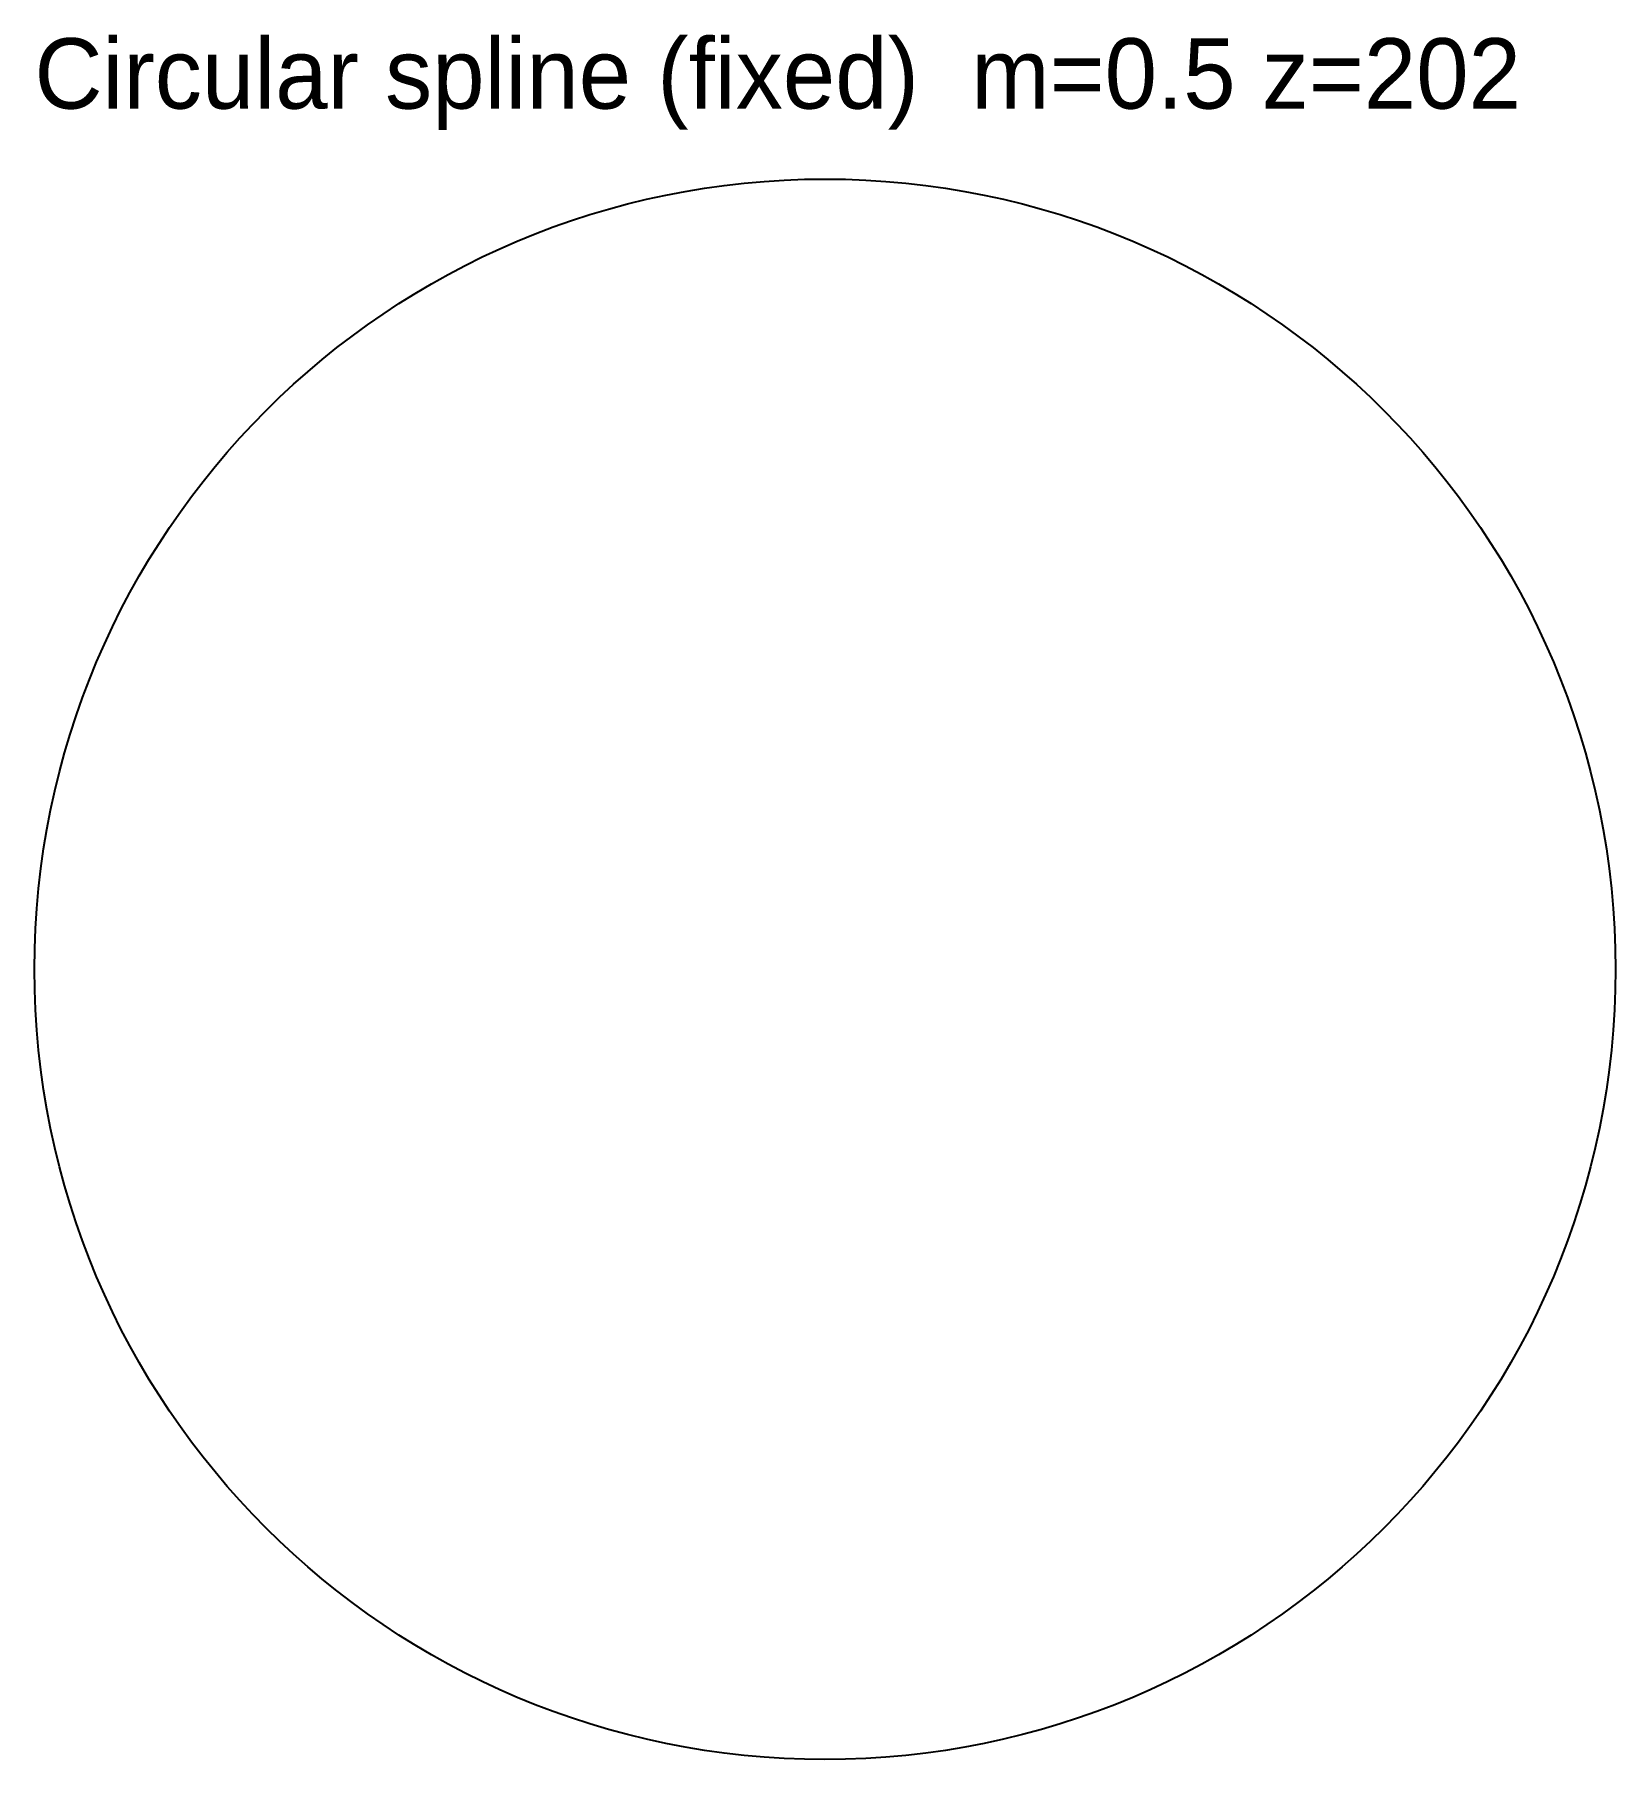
# Model space of a CAD drawing. Header units: millimetres. Extents: x -56 to 56, y -56 to 66.
import ezdxf

# ---------------------------------------------------------------- set-up
doc = ezdxf.new("R2010")
doc.units = ezdxf.units.MM
doc.layers.add('CIRCULAR_SPLINE_OUTER', color=1, linetype='Continuous')
doc.layers.add('TEXT', color=7, linetype='Continuous')

msp = doc.modelspace()

# ---------------------------------------------------------------- linework, layer by layer
at = {"layer": 'CIRCULAR_SPLINE_OUTER'}
msp.add_circle((0, 0), 56.125, dxfattribs=at)

# ---------------------------------------------------------------- texts
at = {"layer": 'TEXT'}
msp.add_text('Circular spline (fixed)  m=0.5 z=202', height=5, dxfattribs=at).set_placement((-56.125, 61.125))

doc.saveas('drawing.dxf')
